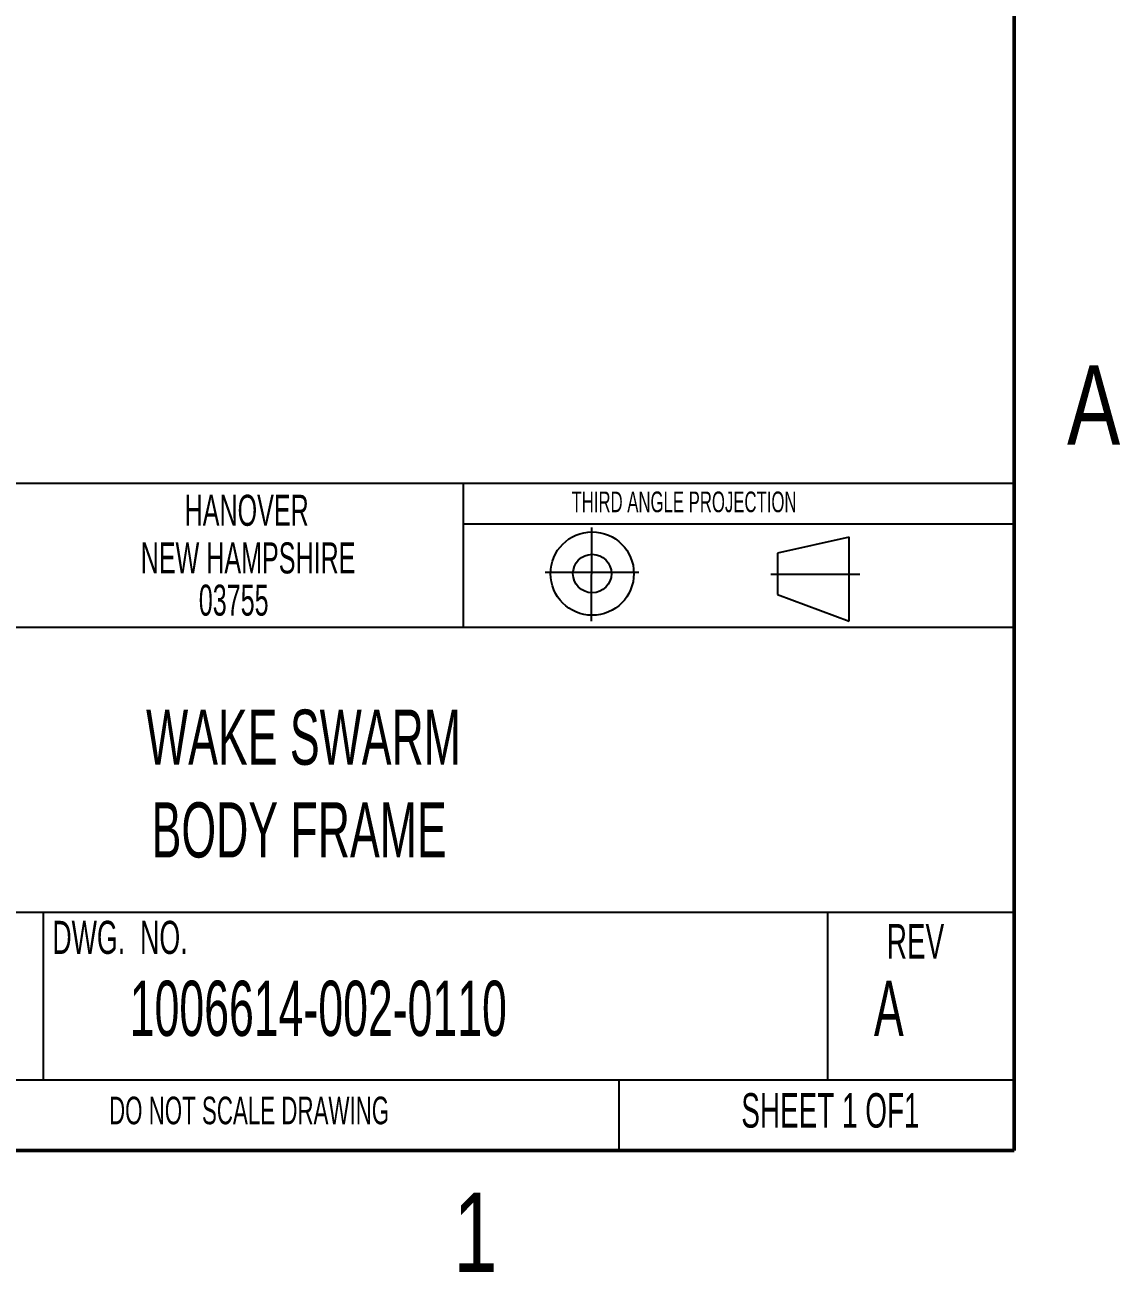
# Model space of a CAD drawing. Header units: inches. Extents: x 0.1 to 33.9, y 0.1 to 21.9.
# Drawn here: x 30.511 to 33.82, y 0.133 to 3.901 of the extents above; entities that cross this region are included whole.
import ezdxf

# ---------------------------------------------------------------- set-up
doc = ezdxf.new("R2010")
doc.units = ezdxf.units.IN
doc.header["$MEASUREMENT"] = 0
doc.layers.add('FORMAT', color=7, linetype='Continuous')
doc.styles.add('SLDTEXTSTYLE0', font='TXT', dxfattribs={"width": 0.605})
doc.styles.add('SLDTEXTSTYLE3', font='TXT', dxfattribs={"width": 0.75})

msp = doc.modelspace()

# ---------------------------------------------------------------- linework, layer by layer
at = {"color": 7, "linetype": 'Continuous', "lineweight": 18}
for p, q in [((33.5, 2.639149), (33.5, 0.5)), ((33.5, 2.516428), (33.5, 0.5)), ((21, 0.5), (33.5, 0.5)), ((33.5, 0.5), (29.018106, 0.5))]:
    msp.add_line(p, q, dxfattribs=at)
at = {"layer": 'FORMAT', "linetype": 'Continuous', "lineweight": 50}
for p, q in [((33.5, 21.5), (33.5, 0.5)), ((33.5, 0.5), (0.5, 0.5))]:
    msp.add_line(p, q, dxfattribs=at)
at = {"layer": 'FORMAT'}
for p, q in [((23.9909, 2.516428), (33.5, 2.516428)), ((31.834822, 2.516632), (31.834822, 2.080609)), ((31.834822, 2.393109), (33.5, 2.393109)), ((32.223081, 2.382007), (32.221957, 2.09867)), ((33.001301, 2.353243), (32.784509, 2.304321)), ((33.001301, 2.099639), (33.001301, 2.353243)), ((32.784509, 2.304321), (32.784509, 2.180062)), ((32.082937, 2.246959), (32.366276, 2.246959)), ((32.765032, 2.240866), (33.033908, 2.240866)), ((32.784509, 2.180062), (33.001301, 2.099639)), ((29.25, 2.080609), (33.5, 2.080609)), ((29.25, 1.219863), (33.5, 1.219863)), ((30.566268, 1.219863), (30.566268, 0.712886)), ((32.936088, 1.219863), (32.936088, 0.712886)), ((29.25, 0.712886), (33.5, 0.712886)), ((32.305686, 0.712886), (32.305686, 0.5))]:
    msp.add_line(p, q, dxfattribs=at)
for radius in [0.125904, 0.058117]:
    msp.add_circle((32.225045, 2.243002), radius, dxfattribs=at)

# ---------------------------------------------------------------- texts
at = {"color": 3, "linetype": 'Continuous', "lineweight": 0}
for s, insert, char_height, attachment_point, style in [('A', (33.740417, 2.872586), 0.24, 2, 'SLDTEXTSTYLE3'), ('THIRD ANGLE PROJECTION', (32.162564, 2.490856), 0.0625, 1, 'SLDTEXTSTYLE0'), ('HANOVER', (31.180847, 2.481037), 0.09375, 2, 'SLDTEXTSTYLE0'), ('NEW HAMPSHIRE', (31.185133, 2.337109), 0.09375, 2, 'SLDTEXTSTYLE0'), ('03755', (31.141657, 2.209573), 0.09375, 2, 'SLDTEXTSTYLE0'), ('WAKE SWARM', (31.352568, 1.831964), 0.1666667, 2, 'SLDTEXTSTYLE0'), ('BODY FRAME', (31.339451, 1.551832), 0.1666667, 2, 'SLDTEXTSTYLE0'), ('DWG.  NO.', (30.593507, 1.193799), 0.1, 1, 'SLDTEXTSTYLE0'), ('REV', (33.202043, 1.184023), 0.1041667, 2, 'SLDTEXTSTYLE0'), ('1006614-002-0110', (30.827524, 1.012742), 0.16666667, 1, 'SLDTEXTSTYLE0'), ('A', (33.076477, 1.012742), 0.166667, 1, 'SLDTEXTSTYLE0'), ('DO NOT SCALE DRAWING', (31.188123, 0.662475), 0.08333333, 2, 'SLDTEXTSTYLE0'), ('1', (31.872583, 0.372586), 0.24, 2, 'SLDTEXTSTYLE3')]:
    msp.add_mtext(s, dxfattribs=dict(at, insert=insert, char_height=char_height, attachment_point=attachment_point, style=style))
at = {"layer": 'FORMAT', "insert": (32.944919, 0.673154), "char_height": 0.10416667, "attachment_point": 2, "style": 'SLDTEXTSTYLE0'}
msp.add_mtext('SHEET 1 OF1', dxfattribs=at)

doc.saveas('drawing.dxf')
